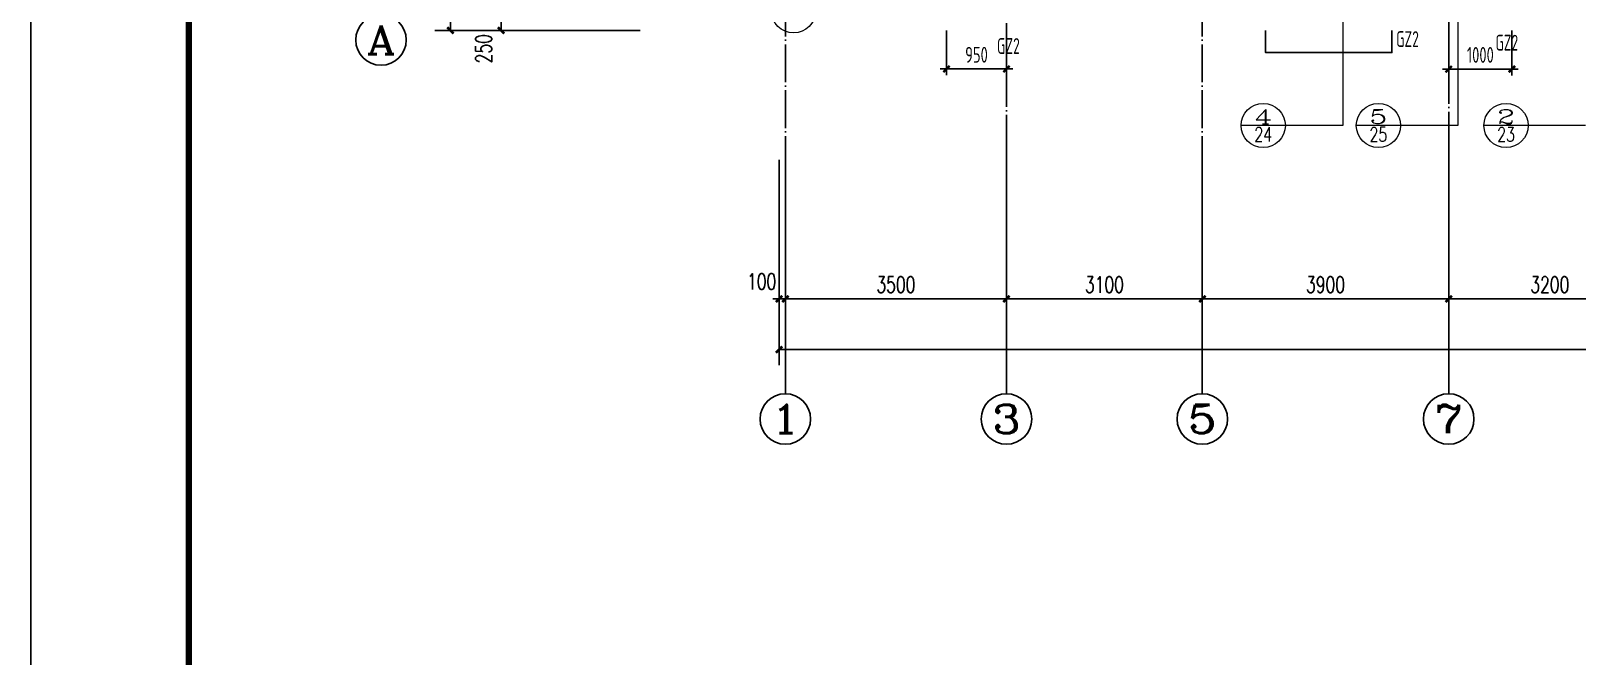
# Model space of a CAD drawing. Extents: x 393367 to 3005760, y 4998 to 826018.
# Drawn here: x 2480869 to 2505342, y 341867 to 351761 of the extents above; entities that cross this region are included whole.
import ezdxf
from ezdxf.enums import TextEntityAlignment as Align

# ---------------------------------------------------------------- set-up
doc = ezdxf.new("R2010")
doc.units = 0
doc.header["$LTSCALE"] = 1000
doc.linetypes.add('DOTE', pattern=[2.42, 2, -0.2, 0.02, -0.2])
doc.layers.get('0').update_dxf_attribs({"linetype": 'CONTINUOUS'})
doc.layers.get('Defpoints').update_dxf_attribs({"linetype": 'CONTINUOUS'})
for name, color, linetype in [('-TK', 7, 'CONTINUOUS'), ('AXIS', 3, 'CONTINUOUS'), ('AXIS_TEXT', 7, 'CONTINUOUS'), ('DIM', 3, 'CONTINUOUS'), ('DOTE', 8, 'DOTE'), ('PUB_TEXT', 7, 'CONTINUOUS'), ('S-构造柱编号', 130, 'CONTINUOUS'), ('看线', 251, 'CONTINUOUS')]:
    doc.layers.add(name, color=color, linetype=linetype)
doc.layers.add('DIM_IDEN', color=3, linetype='CONTINUOUS', lineweight=15)
doc.layers.add('yichutu', color=7, linetype='CONTINUOUS', true_color=0xffffff, plot=False)
doc.styles.add('_TCH_AXIS', font='COMPLEX', dxfattribs={"bigfont": 'GBCBIG'})
doc.styles.add('_TCH_DIM_T3', font='SIMPLEX', dxfattribs={"width": 0.705882, "bigfont": 'GBCBIG'})
doc.styles.add('_TCH_LABEL', font='COMPLEX', dxfattribs={"bigfont": 'GBCBIG'})
doc.styles.add('COMPLEX', font='COMPLEX')
doc.styles.add('TSSD_Rein', font='Tssdeng.shx', dxfattribs={"width": 0.7, "bigfont": 'hztxt.shx'})
doc.dimstyles.new('_TCH_ARCH&&100', dxfattribs={"dimtxt": 255, "dimasz": 100, "dimexe": 250, "dimexo": 300, "dimgap": 100, "dimtad": 1, "dimdec": 0, "dimzin": 0, "dimdsep": 46, "dimtxsty": '_TCH_DIM_T3', "dimblk": 'ARCHTICK', "dimcen": 0.09, "dimclrt": 7, "dimazin": 2, "dimtfac": 1, "dimtdec": 0, "dimtix": 1, "dimtmove": 2, "dimatfit": 3, "dimldrblk": 'ARCHTICK', "dimfxl": 1, "dimtolj": 1, "dimtzin": 0, "dimarcsym": 0})
doc.dimstyles.new('TSSD_100_100$0', dxfattribs={"dimtxt": 250, "dimasz": 100, "dimexe": 100, "dimexo": 250, "dimgap": 100, "dimtad": 1, "dimdec": 0, "dimzin": 0, "dimdsep": 46, "dimtxsty": 'TSSD_Rein', "dimblk": 'ARCHTICK', "dimcen": 0, "dimdle": 100, "dimclrt": 7, "dimadec": 0, "dimazin": 0, "dimtfac": 1, "dimtdec": 0, "dimtix": 1, "dimtmove": 2, "dimatfit": 3, "dimldrblk": '_tsdbk', "dimfxl": 1, "dimtolj": 1, "dimtzin": 0, "dimarcsym": 0})

# ---------------------------------------------------------------- blocks, each defined once
blk = doc.blocks.new('_ArchTick')
at = {"color": 0, "linetype": 'ByBlock', "const_width": 0.4}
blk.add_lwpolyline([(-0.5, -0.5), (0.5, 0.5)], dxfattribs=at)
blk = doc.blocks.new('*D3225')
at = {"layer": 'AXIS', "color": 0, "lineweight": -2}
for p, q in [((4500, 6800), (2050, 6800)), ((2300, 6550), (2300, 6800)), ((4500, 6550), (2050, 6550))]:
    blk.add_line(p, q, dxfattribs=at)
at = {"layer": 'Defpoints', "color": 0}
for p in [(2300, 6800), (4800, 6800), (4800, 6550)]:
    blk.add_point(p, dxfattribs=at)
at = {"layer": 'AXIS', "color": 0, "lineweight": -2, "xscale": 100, "yscale": 100, "zscale": 100}
for p, rotation in [((2300, 6800), 90), ((2300, 6550), 270)]:
    blk.add_blockref('_ArchTick', p, dxfattribs=dict(at, rotation=rotation))
at = {"layer": 'AXIS', "color": 7, "insert": (2025, 6261), "char_height": 255, "attachment_point": 5, "rotation": 90, "style": '_TCH_DIM_T3'}
blk.add_mtext('\\A1;250', dxfattribs=at)
blk = doc.blocks.new('*D3237')
at = {"layer": 'AXIS', "color": 0, "lineweight": -2}
for p, q in [((4500, 18950), (1250, 18950)), ((1500, 6550), (1500, 18950)), ((4500, 6550), (1250, 6550))]:
    blk.add_line(p, q, dxfattribs=at)
at = {"layer": 'Defpoints', "color": 0}
for p in [(1500, 18950), (4800, 18950), (4800, 6550)]:
    blk.add_point(p, dxfattribs=at)
at = {"layer": 'AXIS', "color": 0, "lineweight": -2, "xscale": 100, "yscale": 100, "zscale": 100}
for p, rotation in [((1500, 18950), 90), ((1500, 6550), 270)]:
    blk.add_blockref('_ArchTick', p, dxfattribs=dict(at, rotation=rotation))
at = {"layer": 'AXIS', "color": 7, "insert": (1273, 12750), "char_height": 255, "attachment_point": 5, "rotation": 90, "style": '_TCH_DIM_T3'}
blk.add_mtext('\\A1;12400', dxfattribs=at)
blk = doc.blocks.new('*D3238')
at = {"layer": 'AXIS', "color": 0, "lineweight": -2}
for p, q in [((6700, 4500), (6700, 2050)), ((6800, 4500), (6800, 2050)), ((6700, 2300), (6600, 2300)), ((6700, 2300), (6800, 2300)), ((6800, 2300), (6900, 2300))]:
    blk.add_line(p, q, dxfattribs=at)
at = {"layer": 'Defpoints', "color": 0}
for p in [(6700, 4800), (6800, 4800), (6800, 2300)]:
    blk.add_point(p, dxfattribs=at)
at = {"layer": 'AXIS', "color": 0, "lineweight": -2, "xscale": 100, "yscale": 100, "zscale": 100}
blk.add_blockref('_ArchTick', (6700, 2300), dxfattribs=at)
at = {"layer": 'AXIS', "color": 0, "lineweight": -2, "xscale": 100, "yscale": 100, "zscale": 100, "rotation": 180}
blk.add_blockref('_ArchTick', (6800, 2300), dxfattribs=at)
at = {"layer": 'AXIS', "color": 7, "insert": (6425, 2575), "char_height": 255, "attachment_point": 5, "style": '_TCH_DIM_T3'}
blk.add_mtext('\\A1;100', dxfattribs=at)
blk = doc.blocks.new('*D3239')
at = {"layer": 'AXIS', "color": 0, "lineweight": -2}
for p, q in [((6800, 4500), (6800, 2050)), ((10300, 4500), (10300, 2050)), ((6800, 2300), (10300, 2300))]:
    blk.add_line(p, q, dxfattribs=at)
at = {"layer": 'Defpoints', "color": 0}
for p in [(6800, 4800), (10300, 4800), (10300, 2300)]:
    blk.add_point(p, dxfattribs=at)
at = {"layer": 'AXIS', "color": 0, "lineweight": -2, "xscale": 100, "yscale": 100, "zscale": 100, "rotation": 180}
blk.add_blockref('_ArchTick', (6800, 2300), dxfattribs=at)
at = {"layer": 'AXIS', "color": 0, "lineweight": -2, "xscale": 100, "yscale": 100, "zscale": 100}
blk.add_blockref('_ArchTick', (10300, 2300), dxfattribs=at)
at = {"layer": 'AXIS', "color": 7, "insert": (8550, 2527), "char_height": 255, "attachment_point": 5, "style": '_TCH_DIM_T3'}
blk.add_mtext('\\A1;3500', dxfattribs=at)
blk = doc.blocks.new('*D3240')
at = {"layer": 'AXIS', "color": 0, "lineweight": -2}
for p, q in [((10300, 4500), (10300, 2050)), ((13400, 4500), (13400, 2050)), ((10300, 2300), (13400, 2300))]:
    blk.add_line(p, q, dxfattribs=at)
at = {"layer": 'Defpoints', "color": 0}
for p in [(10300, 4800), (13400, 4800), (13400, 2300)]:
    blk.add_point(p, dxfattribs=at)
at = {"layer": 'AXIS', "color": 0, "lineweight": -2, "xscale": 100, "yscale": 100, "zscale": 100, "rotation": 180}
blk.add_blockref('_ArchTick', (10300, 2300), dxfattribs=at)
at = {"layer": 'AXIS', "color": 0, "lineweight": -2, "xscale": 100, "yscale": 100, "zscale": 100}
blk.add_blockref('_ArchTick', (13400, 2300), dxfattribs=at)
at = {"layer": 'AXIS', "color": 7, "insert": (11850, 2527), "char_height": 255, "attachment_point": 5, "style": '_TCH_DIM_T3'}
blk.add_mtext('\\A1;3100', dxfattribs=at)
blk = doc.blocks.new('*D3241')
at = {"layer": 'AXIS', "color": 0, "lineweight": -2}
for p, q in [((13400, 4500), (13400, 2050)), ((17300, 4500), (17300, 2050)), ((13400, 2300), (17300, 2300))]:
    blk.add_line(p, q, dxfattribs=at)
at = {"layer": 'Defpoints', "color": 0}
for p in [(13400, 4800), (17300, 4800), (17300, 2300)]:
    blk.add_point(p, dxfattribs=at)
at = {"layer": 'AXIS', "color": 0, "lineweight": -2, "xscale": 100, "yscale": 100, "zscale": 100, "rotation": 180}
blk.add_blockref('_ArchTick', (13400, 2300), dxfattribs=at)
at = {"layer": 'AXIS', "color": 0, "lineweight": -2, "xscale": 100, "yscale": 100, "zscale": 100}
blk.add_blockref('_ArchTick', (17300, 2300), dxfattribs=at)
at = {"layer": 'AXIS', "color": 7, "insert": (15350, 2527), "char_height": 255, "attachment_point": 5, "style": '_TCH_DIM_T3'}
blk.add_mtext('\\A1;3900', dxfattribs=at)
blk = doc.blocks.new('*D3242')
at = {"layer": 'AXIS', "color": 0, "lineweight": -2}
for p, q in [((17300, 4500), (17300, 2050)), ((20500, 4500), (20500, 2050)), ((17300, 2300), (20500, 2300))]:
    blk.add_line(p, q, dxfattribs=at)
at = {"layer": 'Defpoints', "color": 0}
for p in [(17300, 4800), (20500, 4800), (20500, 2300)]:
    blk.add_point(p, dxfattribs=at)
at = {"layer": 'AXIS', "color": 0, "lineweight": -2, "xscale": 100, "yscale": 100, "zscale": 100, "rotation": 180}
blk.add_blockref('_ArchTick', (17300, 2300), dxfattribs=at)
at = {"layer": 'AXIS', "color": 0, "lineweight": -2, "xscale": 100, "yscale": 100, "zscale": 100}
blk.add_blockref('_ArchTick', (20500, 2300), dxfattribs=at)
at = {"layer": 'AXIS', "color": 7, "insert": (18900, 2527), "char_height": 255, "attachment_point": 5, "style": '_TCH_DIM_T3'}
blk.add_mtext('\\A1;3200', dxfattribs=at)
blk = doc.blocks.new('*D3247')
at = {"layer": 'AXIS', "color": 0, "lineweight": -2}
for p, q in [((6700, 4500), (6700, 1250)), ((61700, 4500), (61700, 1250)), ((6700, 1500), (61700, 1500))]:
    blk.add_line(p, q, dxfattribs=at)
at = {"layer": 'Defpoints', "color": 0}
for p in [(6700, 4800), (61700, 4800), (61700, 1500)]:
    blk.add_point(p, dxfattribs=at)
at = {"layer": 'AXIS', "color": 0, "lineweight": -2, "xscale": 100, "yscale": 100, "zscale": 100, "rotation": 180}
blk.add_blockref('_ArchTick', (6700, 1500), dxfattribs=at)
at = {"layer": 'AXIS', "color": 0, "lineweight": -2, "xscale": 100, "yscale": 100, "zscale": 100}
blk.add_blockref('_ArchTick', (61700, 1500), dxfattribs=at)
at = {"layer": 'AXIS', "color": 7, "insert": (34200, 1727), "char_height": 255, "attachment_point": 5, "style": '_TCH_DIM_T3'}
blk.add_mtext('\\A1;55000', dxfattribs=at)
blk = doc.blocks.new('_axiso')
blk.add_circle((0, 0), 0.5)
at = {"layer": 'AXIS_TEXT', "style": 'COMPLEX', "width": 1.041667}
blk.add_attdef('A', text='', height=0.56, dxfattribs=at).set_placement((-0.25, -0.28), (0.25, -0.28), align=Align.FIT)
blk = doc.blocks.new('A$C3AD31606')
at = {"layer": 'S-构造柱编号', "color": 2, "linetype": 'ByBlock', "style": 'TSSD_Rein', "width": 0.65}
for p in [(3451, -231, 0), (9768, -121, 0), (11340, -178, 0)]:
    blk.add_text('GZ2', height=250, dxfattribs=at).set_placement(p)
blk = doc.blocks.new('A$C23552573')
at = {"layer": 'DIM_IDEN', "color": 150}
for p, q in [((11139, 2205), (11139, 350)), ((12962, 2195), (12962, 350)), ((10230, 350), (9530, 350)), ((11139, 350), (10230, 350)), ((12053, 350), (11353, 350)), ((12962, 350), (12053, 350)), ((14073, 350), (13373, 350)), ((14983, 350), (14073, 350))]:
    blk.add_line(p, q, dxfattribs=at)
for centre in [(2447, 2166), (9880, 350), (11703, 350), (13723, 350)]:
    blk.add_circle(centre, 350, dxfattribs=at)
at = {"layer": 'PUB_TEXT', "style": '_TCH_LABEL'}
for s, height, width, p, p2 in [('4', 225, 1.640625, (9739, 378), (10021, 378)), ('5', 225, 1.875, (11562, 378), (11843, 378)), ('2', 225, 1.875, (13583, 378), (13864, 378)), ('24', 225.4, 0.729167, (9739, 96), (10021, 96)), ('25', 225.4, 0.772059, (11562, 96), (11843, 96)), ('23', 225.4, 0.772059, (13583, 96), (13864, 96))]:
    blk.add_text(s, height=height, dxfattribs=dict(at, width=width)).set_placement(p, p2, align=Align.FIT)
blk = doc.blocks.new('A$C30E34BA0')
at = {"layer": '看线', "color": 202, "ltscale": 0.5}
blk.add_lwpolyline([(7600, 350), (7600, 0), (9600, 0), (9600, 350)], dxfattribs=at)
blk = doc.blocks.new('A1')
blk.add_lwpolyline([(0, 59400), (0, 0), (84100, 0), (84100, 59400)], close=True)
at = {"const_width": 100}
blk.add_lwpolyline([(2500, 58400), (2500, 1000), (83100, 1000), (83100, 58400)], close=True, dxfattribs=at)
blk = doc.blocks.new('*D3033')
at = {"layer": 'Defpoints', "color": 0}
for p in [(2495361, 352019), (2496311, 352019), (2496311, 351159)]:
    blk.add_point(p, dxfattribs=at)
at = {"layer": 'DIM', "color": 0, "lineweight": -2}
for p, q in [((2495361, 351769), (2495361, 351059)), ((2496311, 351769), (2496311, 351059)), ((2495261, 351159), (2496411, 351159))]:
    blk.add_line(p, q, dxfattribs=at)
at = {"layer": 'DIM', "color": 0, "lineweight": -2, "xscale": 100, "yscale": 100, "zscale": 100, "rotation": 180}
blk.add_blockref('_ArchTick', (2495361, 351159), dxfattribs=at)
at = {"layer": 'DIM', "color": 0, "lineweight": -2, "xscale": 100, "yscale": 100, "zscale": 100}
blk.add_blockref('_ArchTick', (2496311, 351159), dxfattribs=at)
at = {"layer": 'DIM', "color": 7, "insert": (2495836, 351384), "char_height": 250, "attachment_point": 5, "style": 'TSSD_Rein'}
blk.add_mtext('\\A1;950', dxfattribs=at)
blk = doc.blocks.new('_tsdbk')
blk.add_line((-1, 0), (0, 0))
at = {"const_width": 0.5}
blk.add_lwpolyline([(-0.7, -0.7), (0.7, 0.7)], dxfattribs=at)
blk = doc.blocks.new('*D3034')
at = {"layer": 'Defpoints', "color": 0}
for p in [(2503311, 352019), (2504311, 352019), (2503311, 351157)]:
    blk.add_point(p, dxfattribs=at)
at = {"layer": 'DIM', "color": 0, "lineweight": -2}
for p, q in [((2503311, 351769), (2503311, 351057)), ((2504311, 351769), (2504311, 351057)), ((2504411, 351157), (2503211, 351157))]:
    blk.add_line(p, q, dxfattribs=at)
at = {"layer": 'DIM', "color": 0, "lineweight": -2, "xscale": 100, "yscale": 100, "zscale": 100, "rotation": 180}
blk.add_blockref('_ArchTick', (2503311, 351157), dxfattribs=at)
at = {"layer": 'DIM', "color": 0, "lineweight": -2, "xscale": 100, "yscale": 100, "zscale": 100}
blk.add_blockref('_ArchTick', (2504311, 351157), dxfattribs=at)
at = {"layer": 'DIM', "color": 7, "insert": (2503811, 351382), "char_height": 250, "attachment_point": 5, "style": 'TSSD_Rein'}
blk.add_mtext('\\A1;1000', dxfattribs=at)
blk = doc.blocks.new('yct-841-594-84100-59400-100-1000')
at = {"layer": 'yichutu', "color": 7, "true_color": 0xffffff}
blk.add_lwpolyline([(0, 0), (0, 59400), (84100, 59400), (84100, 0)], close=True, dxfattribs=at)
blk = doc.blocks.new('A$C427E36F2')
at = {"layer": 'AXIS'}
for p, q in [((6800, 4800), (6800, 800)), ((10300, 4800), (10300, 800)), ((13400, 4800), (13400, 800)), ((17300, 4800), (17300, 800))]:
    blk.add_line(p, q, dxfattribs=at)
at = {"layer": 'DOTE', "linetype": 'DOTE', "ltscale": 0.3}
for p, q in [((6800, 20850), (6800, 4800)), ((13400, 20850), (13400, 4800)), ((17300, 14700), (17300, 4800)), ((10300, 13200), (10300, 4800))]:
    blk.add_line(p, q, dxfattribs=at)
at = {"layer": 'AXIS'}
ref = blk.add_blockref('_axiso', (400, 6400), dxfattribs=dict(at, xscale=800, yscale=800, zscale=800))
ref.add_attrib('A', 'A', dxfattribs={"layer": 'AXIS_TEXT', "height": 452.5, "style": '_TCH_AXIS', "width": 1.166667}).set_placement((173.7, 6173.7), (626.3, 6173.7), align=Align.FIT)
ref = blk.add_blockref('_axiso', (6800, 400), dxfattribs=dict(at, xscale=800, yscale=800, zscale=800))
ref.add_attrib('A', '1', dxfattribs={"layer": 'AXIS_TEXT', "height": 452.5, "style": '_TCH_AXIS', "width": 2.333333}).set_placement((6573.7, 173.7), (7026.3, 173.7), align=Align.FIT)
ref = blk.add_blockref('_axiso', (10300, 400), dxfattribs=dict(at, xscale=800, yscale=800, zscale=800))
ref.add_attrib('A', '3', dxfattribs={"layer": 'AXIS_TEXT', "height": 452.5, "style": '_TCH_AXIS', "width": 1.5}).set_placement((10073.7, 173.7), (10526.3, 173.7), align=Align.FIT)
ref = blk.add_blockref('_axiso', (13400, 400), dxfattribs=dict(at, xscale=800, yscale=800, zscale=800))
ref.add_attrib('A', '5', dxfattribs={"layer": 'AXIS_TEXT', "height": 452.5, "style": '_TCH_AXIS', "width": 1.5}).set_placement((13173.7, 173.7), (13626.3, 173.7), align=Align.FIT)
ref = blk.add_blockref('_axiso', (17300, 400), dxfattribs=dict(at, xscale=800, yscale=800, zscale=800))
ref.add_attrib('A', '7', dxfattribs={"layer": 'AXIS_TEXT', "height": 452.5, "style": '_TCH_AXIS', "width": 1.5}).set_placement((17073.7, 173.7), (17526.3, 173.7), align=Align.FIT)
for p1, p2, distance, picture, middle in [((4800, 6550), (4800, 18950), 3300, '*D3237', (1272.5, 12750)), ((6700, 4800), (61700, 4800), -3300, '*D3247', (34200, 1727.5)), ((6800, 4800), (10300, 4800), -2500, '*D3239', (8550, 2527.5)), ((10300, 4800), (13400, 4800), -2500, '*D3240', (11850, 2527.5)), ((13400, 4800), (17300, 4800), -2500, '*D3241', (15350, 2527.5)), ((17300, 4800), (20500, 4800), -2500, '*D3242', (18900, 2527.5))]:
    dim = blk.add_aligned_dim(p1=p1, p2=p2, distance=distance, dimstyle='_TCH_ARCH&&100', dxfattribs=at)
    dim.commit()
    dim.dimension.update_dxf_attribs({"geometry": picture, "text_midpoint": middle})
for base, p1, p2, angle, picture, middle in [((2300, 6800), (4800, 6550), (4800, 6800), 90, '*D3225', (2025, 6261)), ((6800, 2300), (6700, 4800), (6800, 4800), 0, '*D3238', (6425, 2575))]:
    dim = blk.add_linear_dim(base=base, p1=p1, p2=p2, angle=angle, dimstyle='_TCH_ARCH&&100', dxfattribs=at)
    dim.commit()
    dim.dimension.update_dxf_attribs({"geometry": picture, "text_midpoint": middle, "dimtype": 129})

msp = doc.modelspace()

# ---------------------------------------------------------------- block references
at = {"layer": '-TK'}
msp.add_blockref('A1', (2480869.24175, 319762.12225), dxfattribs=at)
for name, p in [('A$C427E36F2', (2486010.61679, 345218.6659)), ('A$C3AD31606', (2492710.61812, 351628.35412))]:
    msp.add_blockref(name, p)
at = {"layer": 'DIM_IDEN'}
for name, p in [('A$C23552573', (2490494.70898, 349914.04175)), ('A$C30E34BA0', (2492810.63044, 351418.6615))]:
    msp.add_blockref(name, p, dxfattribs=at)
at = {"layer": 'yichutu'}
msp.add_blockref('yct-841-594-84100-59400-100-1000', (2480869.24175, 319762.12225), dxfattribs=at)

# ---------------------------------------------------------------- dimensions: what is measured, and where the dimension line sits
at = {"layer": 'DIM'}
for base, p1, p2, picture, middle in [((2496310.61663, 351159.40235), (2495360.61829, 352018.66549), (2496310.61663, 352018.66549), '*D3033', (2495835.61746, 351384.40235)), ((2503310.61663, 351156.60421), (2504310.61559, 352018.66131), (2503310.61663, 352018.66131), '*D3034', (2503810.61611, 351381.60421))]:
    dim = msp.add_linear_dim(base=base, p1=p1, p2=p2, dimstyle='TSSD_100_100$0', dxfattribs=at)
    dim.commit()
    dim.dimension.update_dxf_attribs({"geometry": picture, "text_midpoint": middle})

doc.saveas('drawing.dxf')
